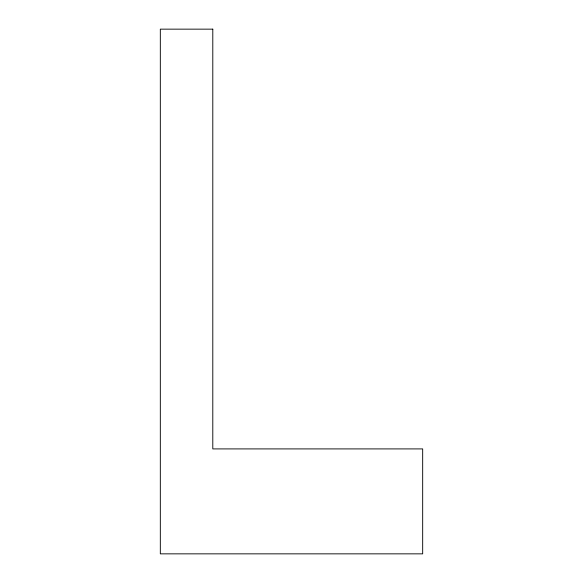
<?xml version="1.0" encoding="UTF-8"?>
<svg xmlns="http://www.w3.org/2000/svg" width="583" height="583" viewBox="0 0 583 583"><rect width="100%" height="100%" fill="white"/><g stroke="black" fill="none" stroke-linecap="round" stroke-linejoin="round"><path stroke-width="0.87" d="M212.795 29.15L160.325 29.15L160.325 553.85L422.675 553.85L422.675 448.91L212.795 448.91L212.795 29.15"/></g></svg>
